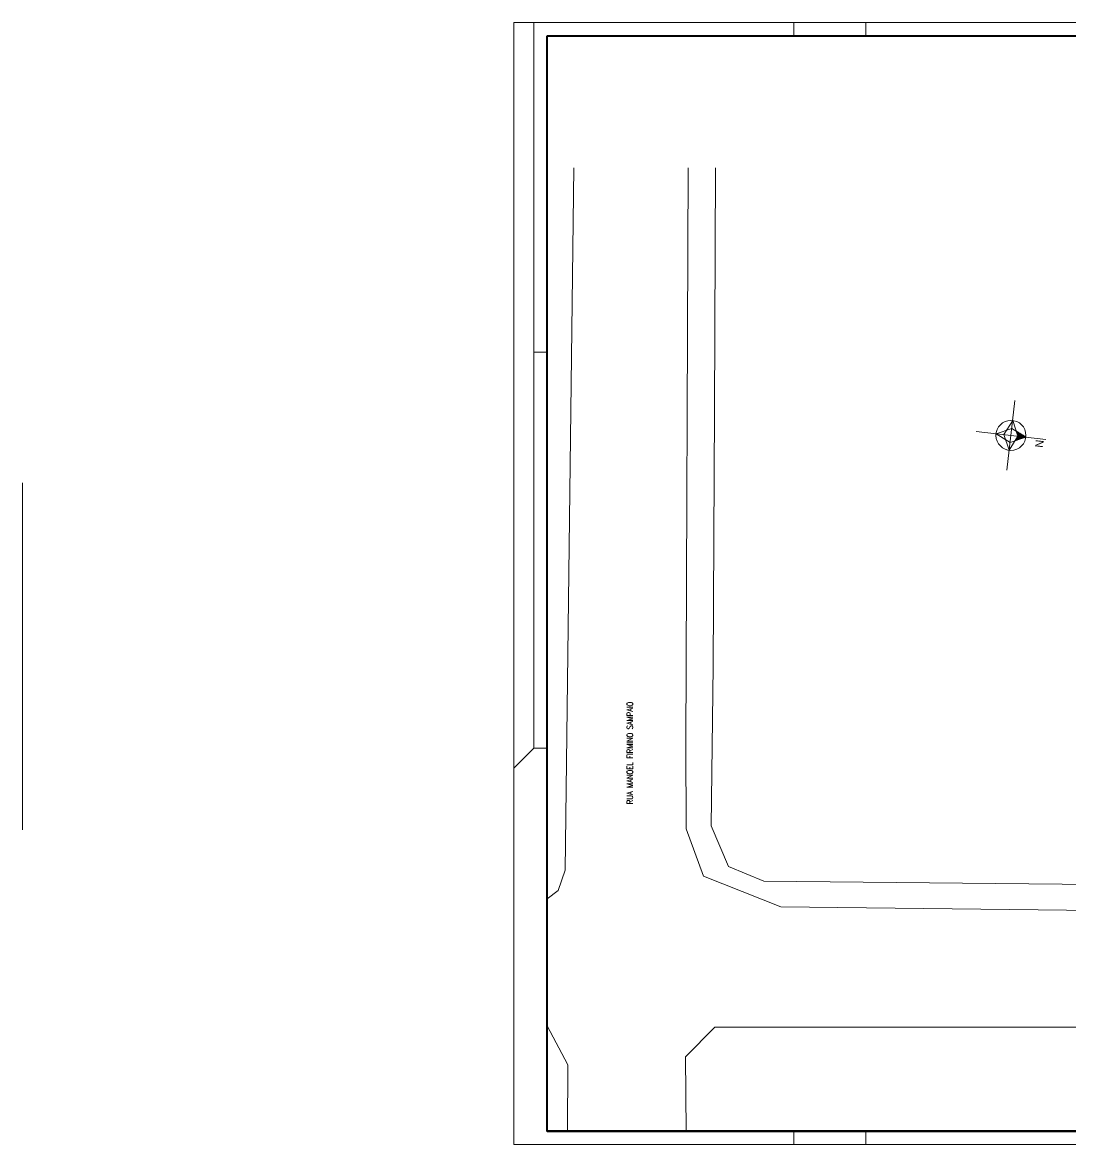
# Model space of a CAD drawing. Header units: metres. Extents: x -83 to 73, y -26 to 58.
# Drawn here: x -82.9 to -4.3, y -25.7 to 58.4 of the extents above; entities that cross this region are included whole.
import ezdxf
from ezdxf.enums import TextEntityAlignment as Align

# ---------------------------------------------------------------- set-up
doc = ezdxf.new("R2010")
doc.units = ezdxf.units.M
doc.header["$MEASUREMENT"] = 0
for name, color, linetype, lineweight in [('12 - Vidros e Lagos', 7, 'Continuous', 0), ('25 - Legendas', 7, 'Continuous', 0), ('9 - Sanitário WC - Cozinha', 7, 'Continuous', 0), ('Level 54', 7, 'Continuous', 0), ('PSG-CTA', 7, 'Continuous', 0), ('PSG-HTC-SOL', 7, 'Continuous', 0)]:
    doc.layers.add(name, color=color, linetype=linetype, lineweight=lineweight)
doc.styles.add('Style-BLOCK_OUTLINE', font='BLOCK_OUTLINE.shx')
doc.styles.add('Style-STANDARD', font='STANDARD.shx')

# ---------------------------------------------------------------- blocks, each defined once
blk = doc.blocks.new('NORTE1')
at = {"layer": '25 - Legendas', "color": 2, "linetype": 'Continuous', "lineweight": 0}
for p, q in [((-0.00001, -0.00001), (-0.00001, 0.05249)), ((0.02624, 0.02624), (-0.02626, 0.02624)), ((-0.00208, 0.01971), (-0.00208, 0.02176)), ((-0.00058, 0.01628), (-0.00058, 0.0212)), ((0.00092, 0.017), (0.00092, 0.02139)), ((0.00242, 0.02024), (0.00242, 0.02205))]:
    blk.add_line(p, q, dxfattribs=at)
at = {"layer": '25 - Legendas', "color": 2, "linetype": 'Continuous', "lineweight": 30}
for p, q in [((-0.00315, 0.02215), (-0.00315, 0.02216)), ((-0.003, 0.0218), (-0.003, 0.0221)), ((-0.00285, 0.02147), (-0.00285, 0.02204)), ((-0.0027, 0.02112), (-0.0027, 0.02199)), ((-0.00255, 0.02078), (-0.00255, 0.02193)), ((-0.0024, 0.02044), (-0.0024, 0.02188)), ((-0.00225, 0.0201), (-0.00225, 0.02183)), ((-0.0021, 0.01976), (-0.0021, 0.02177)), ((-0.00195, 0.01941), (-0.00195, 0.02172)), ((-0.0018, 0.01907), (-0.0018, 0.02166)), ((-0.00165, 0.01873), (-0.00165, 0.0216)), ((-0.0015, 0.01838), (-0.0015, 0.02154)), ((-0.00135, 0.01805), (-0.00135, 0.02149)), ((-0.0012, 0.0177), (-0.0012, 0.02143)), ((-0.00105, 0.01736), (-0.00105, 0.02138)), ((-0.0009, 0.01702), (-0.0009, 0.02132)), ((-0.00075, 0.01668), (-0.00075, 0.02126)), ((-0.0006, 0.01634), (-0.0006, 0.0212)), ((-0.00045, 0.01599), (-0.00045, 0.02115)), ((-0.0003, 0.01566), (-0.0003, 0.02109)), ((-0.00015, 0.01531), (-0.00015, 0.02104)), ((0, 0.015), (0, 0.02099)), ((0.00015, 0.01533), (0.00015, 0.02106)), ((0.0003, 0.01566), (0.0003, 0.02112)), ((0.00045, 0.01598), (0.00045, 0.02119)), ((0.0006, 0.01631), (0.0006, 0.02126)), ((0.00075, 0.01663), (0.00075, 0.02132)), ((0.0009, 0.01695), (0.0009, 0.02138)), ((0.00105, 0.01728), (0.00105, 0.02145)), ((0.0012, 0.0176), (0.0012, 0.02152)), ((0.00135, 0.01794), (0.00135, 0.02159)), ((0.0015, 0.01826), (0.0015, 0.02166)), ((0.00165, 0.01858), (0.00165, 0.02172)), ((0.0018, 0.01891), (0.0018, 0.02178)), ((0.00195, 0.01923), (0.00195, 0.02185)), ((0.0021, 0.01956), (0.0021, 0.02192)), ((0.00225, 0.01988), (0.00225, 0.02198)), ((0.0024, 0.02021), (0.0024, 0.02205)), ((0.00255, 0.02054), (0.00255, 0.02212)), ((0.0027, 0.02086), (0.0027, 0.02218)), ((0.00285, 0.02118), (0.00285, 0.02225)), ((0.003, 0.02151), (0.003, 0.02232)), ((0.00315, 0.02184), (0.00315, 0.02238)), ((0.0033, 0.02216), (0.0033, 0.02245)), ((0.00345, 0.02249), (0.00345, 0.02252))]:
    blk.add_line(p, q, dxfattribs=at)
at = {"layer": '25 - Legendas', "color": 2, "linetype": 'Continuous', "lineweight": 0, "flags": 128}
for points in [[(-0.00526, 0.02624), (-0.00001, 0.01499), (0.00524, 0.02624), (-0.00001, 0.03749), (-0.00526, 0.02624)], [(-0.00001, 0.02099), (-0.01126, 0.02624), (-0.00001, 0.03149), (0.01124, 0.02624), (-0.00001, 0.02099)]]:
    blk.add_lwpolyline(points, dxfattribs=at)
blk.add_lwpolyline([(-0.00001, 0.01499), (-0.00316, 0.02216), (-0.00001, 0.02099), (0.00346, 0.02252)], close=True, dxfattribs=at)
at = {"layer": '25 - Legendas', "color": 2, "linetype": 'Continuous', "lineweight": 0}
blk.add_circle((0, 0.02624), 0.01125, dxfattribs=at)
at = {"layer": '25 - Legendas', "color": 2, "linetype": 'Continuous', "lineweight": 30, "style": 'Style-BLOCK_OUTLINE'}
blk.add_text('N', height=0.006, rotation=359.99998, dxfattribs=at).set_placement((-0.00664, 0.00131))

msp = doc.modelspace()

# ---------------------------------------------------------------- linework, layer by layer
at = {"layer": '12 - Vidros e Lagos', "color": 131, "linetype": 'Continuous', "lineweight": 40, "flags": 128}
msp.add_lwpolyline([(-43.542, 57.389), (61.858, 57.389), (61.858, -24.713), (-43.542, -24.713)], close=True, dxfattribs=at)
at = {"layer": 'Level 54', "color": 131, "linetype": 'Continuous', "lineweight": 0}
for p, q in [((-44.543, 3.988), (-44.543, 58.389)), ((-25.042, 58.388), (-25.042, 57.388)), ((-19.642, 58.388), (-19.642, 57.388)), ((-44.543, 33.688), (-43.542, 33.688)), ((-44.543, 3.988), (-46.043, 2.488)), ((-44.543, 3.988), (-43.543, 3.988)), ((-25.042, -24.712), (-25.042, -25.712)), ((-19.643, -24.712), (-19.643, -25.712))]:
    msp.add_line(p, q, dxfattribs=at)
at = {"layer": 'Level 54', "color": 131, "linetype": 'Continuous', "lineweight": 40}
for p, q in [((-43.543, -24.712), (-43.542, 57.389)), ((-43.542, 57.389), (71.859, 57.388)), ((-43.543, -24.712), (71.858, -24.712))]:
    msp.add_line(p, q, dxfattribs=at)
at = {"layer": 'Level 54', "color": 131, "linetype": 'Continuous', "lineweight": 0, "flags": 128}
msp.add_lwpolyline([(72.858, 58.388), (-46.043, 58.388), (-46.043, -25.712), (72.858, -25.712)], close=True, dxfattribs=at)
at = {"layer": 'PSG-CTA', "color": 30, "linetype": 'Continuous', "lineweight": 0}
for p, q in [((-41.523, 47.491), (-42.173, -5.15)), ((-33.143, 4.276), (-32.964, 47.491)), ((-30.989, 29.271), (-30.914, 47.482)), ((-31.08, 10.107), (-30.989, 29.271)), ((-31.253, -1.824), (-31.08, 10.107)), ((-33.127, -2.056), (-33.143, 4.276)), ((-31.807, -5.593), (-33.127, -2.056)), ((-29.951, -4.867), (-31.253, -1.824)), ((-27.298, -5.966), (-29.951, -4.867)), ((-42.173, -5.15), (-42.701, -6.669)), ((-26.027, -7.895), (-31.807, -5.593)), ((-42.701, -6.669), (-43.542, -7.297)), ((1.811, -6.255), (-27.298, -5.966)), ((1.665, -8.228), (-26.027, -7.895)), ((-43.542, -16.806), (-41.986, -19.733)), ((-33.167, -19.149), (-30.965, -16.905)), ((-30.965, -16.905), (2.321, -16.927)), ((-33.112, -24.713), (-33.167, -19.149)), ((-41.986, -19.733), (-42.005, -24.713))]:
    msp.add_line(p, q, dxfattribs=at)
at = {"layer": 'PSG-HTC-SOL', "lineweight": 13}
msp.add_line((-82.857, 23.883), (-82.857, -2.119), dxfattribs=at)

# ---------------------------------------------------------------- block references
at = {"layer": '25 - Legendas', "color": 2, "linetype": 'Continuous', "lineweight": 0, "xscale": 100.0000023438146, "yscale": 100.0000023438146, "zscale": 100.0000023438146, "rotation": 83.39928120577268}
msp.add_blockref('NORTE1', (-6.168, 27.138), dxfattribs=at)

# ---------------------------------------------------------------- texts
at = {"layer": '9 - Sanitário WC - Cozinha', "color": 91, "linetype": 'Continuous', "lineweight": 30, "style": 'Style-STANDARD', "width": 0.901455}
msp.add_text('RUA MANOEL FIRMINO SAMPAIO', height=0.45, rotation=90.00004, dxfattribs=at).set_placement((-37.33, 3.638), align=Align.MIDDLE_CENTER)

doc.saveas('drawing.dxf')
